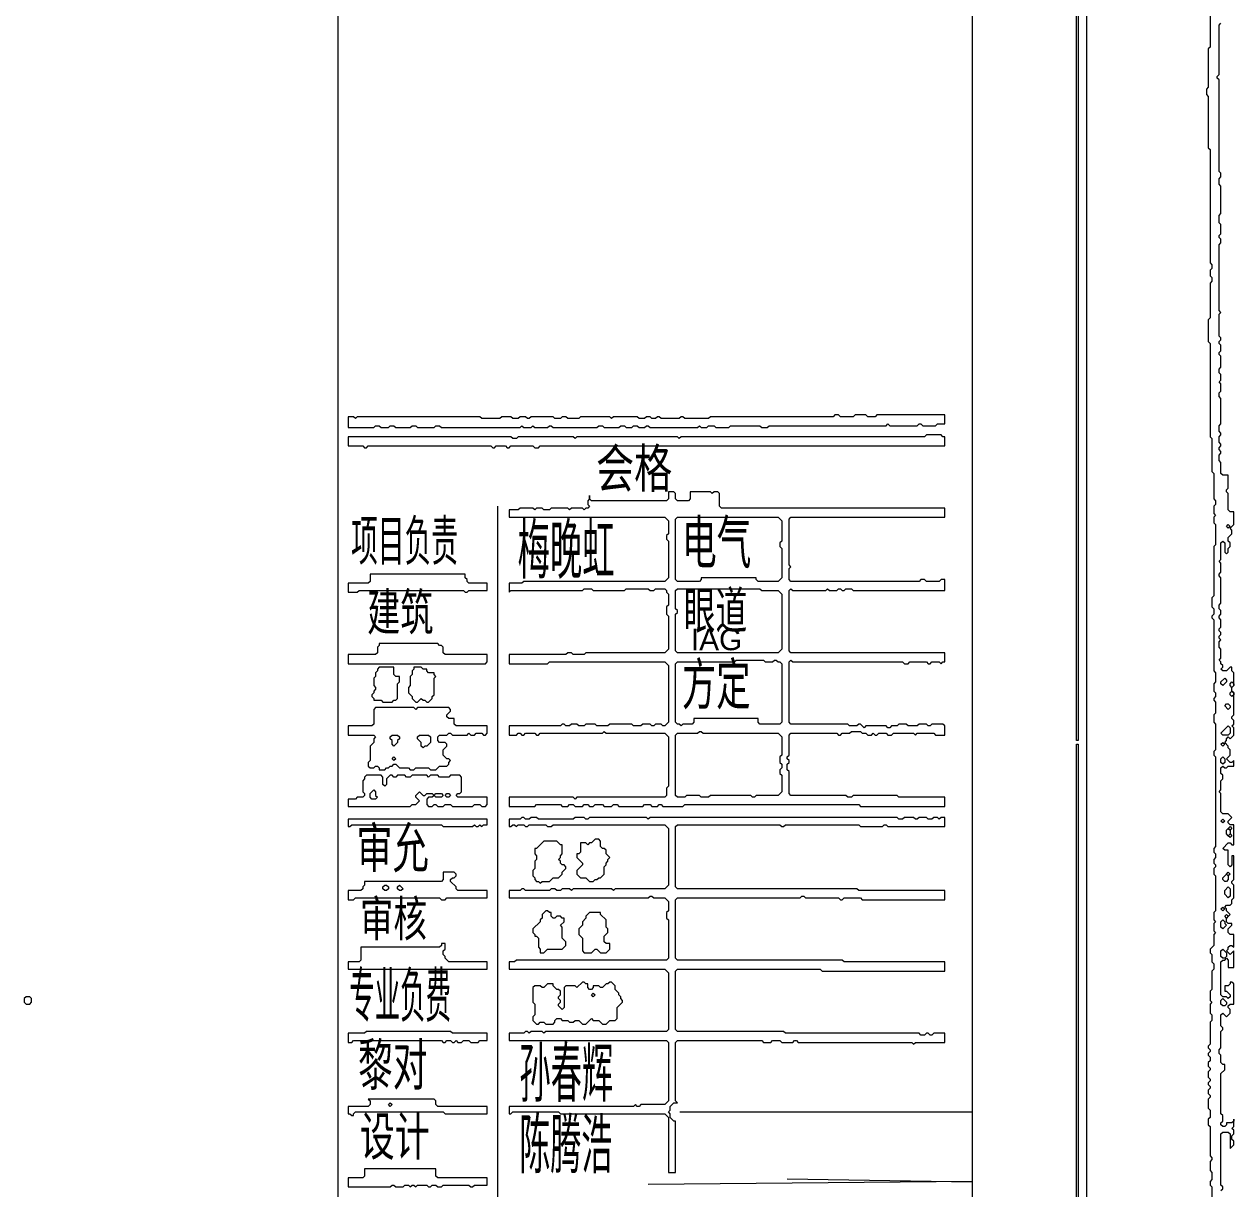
# Model space of a CAD drawing. Header units: millimetres. Extents: x 1 to 419, y 0 to 297.
# Drawn here: x 361.5 to 419.4, y 47.7 to 103.5 of the extents above; entities that cross this region are included whole.
import ezdxf

# ---------------------------------------------------------------- set-up
doc = ezdxf.new("R2010")
doc.units = ezdxf.units.MM
for name, color, linetype, lineweight in [('OCR_TEXT', 6, 'CONTINUOUS', 0), ('TRACE_CURVE', 6, 'CONTINUOUS', 0), ('TRACE_STRAIGHT', 5, 'CONTINUOUS', 0), ('TRACE_TEXT_SYMBOL', 6, 'CONTINUOUS', 0)]:
    doc.layers.add(name, color=color, linetype=linetype, lineweight=lineweight)
doc.styles.add('wqy-unicode', font='wqy-unicode')

msp = doc.modelspace()

# ---------------------------------------------------------------- linework, layer by layer
at = {"layer": 'TRACE_CURVE', "color": 6}
for points in [[(411.862, 142.746), (411.95, 142.746), (411.95, 69.184), (411.862, 69.184)], [(392.683, 79.78), (392.771, 79.868), (397.587, 79.868), (397.763, 79.693), (397.763, 78.729), (397.675, 78.642), (397.675, 78.467), (397.763, 78.379), (397.763, 76.978), (397.587, 76.803), (396.624, 76.803), (396.537, 76.89), (396.537, 76.978), (393.909, 76.978), (393.909, 76.89), (393.822, 76.803), (392.771, 76.803), (392.683, 76.89)], [(419.043, 79.43), (419.131, 79.517), (419.218, 79.43), (419.131, 79.342)], [(392.683, 76.365), (392.771, 76.452), (396.712, 76.452), (396.799, 76.365), (397.587, 76.365), (397.763, 76.19), (397.763, 73.562), (397.587, 73.387), (392.771, 73.387), (392.683, 73.475), (392.683, 75.226), (392.771, 75.314), (392.771, 75.401), (392.683, 75.489)], [(395.486, 72.949), (395.573, 73.037), (396.887, 73.037), (396.974, 72.949), (397.325, 72.949), (397.412, 73.037), (397.5, 73.037), (397.587, 72.949), (397.675, 72.949), (397.763, 72.862), (397.763, 70.059), (397.675, 69.972), (396.712, 69.972), (396.624, 70.059), (396.624, 70.235), (393.559, 70.235), (393.559, 70.059), (393.471, 69.972), (393.034, 69.972), (392.946, 69.884), (392.858, 69.972), (392.771, 69.972), (392.683, 70.059), (392.683, 72.862), (392.771, 72.949)], [(418.956, 72.161), (419.043, 72.074), (419.043, 71.986), (418.868, 71.811), (418.78, 71.899), (418.78, 71.986)], [(419.218, 71.899), (419.306, 71.986), (419.393, 71.899), (419.393, 71.811), (419.306, 71.723), (419.218, 71.811)], [(419.218, 71.461), (419.306, 71.548), (419.393, 71.461), (419.393, 71.373), (419.306, 71.285), (419.218, 71.373)], [(418.956, 70.848), (419.043, 70.935), (419.131, 70.935), (419.218, 70.848), (419.218, 70.76), (419.131, 70.672)], [(393.734, 69.534), (393.822, 69.622), (393.909, 69.622), (393.997, 69.534), (397.587, 69.534), (397.763, 69.359), (397.763, 68.483), (397.675, 68.396), (397.675, 68.133), (397.763, 68.045), (397.763, 67.87), (397.675, 67.783), (397.675, 67.607), (397.763, 67.52), (397.763, 66.732), (397.587, 66.556), (396.537, 66.556), (396.449, 66.469), (396.361, 66.469), (396.274, 66.556), (394.347, 66.556), (394.26, 66.469), (393.909, 66.469), (393.822, 66.556), (393.209, 66.556), (393.121, 66.469), (392.771, 66.469), (392.683, 66.556), (392.683, 69.446), (392.771, 69.534)], [(419.131, 69.884), (419.218, 69.797), (419.218, 69.534), (419.131, 69.446), (418.868, 69.446), (418.78, 69.534)], [(411.862, 69.009), (411.95, 69.009), (411.95, 28.024), (411.862, 28.024)], [(418.78, 69.009), (418.868, 69.096), (418.956, 69.009), (418.868, 68.921)], [(418.78, 68.308), (418.868, 68.396), (418.956, 68.308), (418.956, 68.133), (418.868, 68.045), (418.78, 68.133)], [(418.78, 65.33), (418.868, 65.418), (418.956, 65.33), (418.868, 65.243)], [(419.043, 64.893), (419.131, 64.98), (419.218, 64.893), (419.218, 64.717), (419.131, 64.63), (419.043, 64.717)], [(419.131, 64.98), (419.218, 65.068), (419.306, 64.98), (419.218, 64.893)], [(419.131, 64.63), (419.218, 64.717), (419.306, 64.63), (419.218, 64.542)], [(419.043, 62.791), (419.131, 62.703), (419.131, 62.528), (419.043, 62.44), (418.956, 62.44), (418.868, 62.528), (418.868, 62.616)], [(419.043, 62.791), (419.131, 62.878), (419.218, 62.791), (419.131, 62.703)], [(419.131, 62.178), (419.218, 62.09), (419.218, 61.74), (419.131, 61.652), (418.956, 61.827), (418.956, 62.003)], [(418.78, 61.127), (418.868, 61.214), (418.956, 61.127), (418.868, 61.039)], [(418.956, 60.777), (419.043, 60.864), (419.131, 60.777), (419.043, 60.689)], [(418.78, 60.514), (418.868, 60.601), (418.956, 60.514), (418.956, 60.426), (419.043, 60.339), (418.868, 60.164), (418.78, 60.251)], [(418.78, 59.113), (418.868, 59.2), (419.043, 59.025), (419.043, 58.85), (418.956, 58.762), (418.868, 58.762), (418.78, 58.85)], [(418.78, 56.748), (418.868, 56.836), (419.043, 56.661), (419.043, 56.573), (418.956, 56.485), (418.868, 56.485), (418.78, 56.573)]]:
    msp.add_lwpolyline(points, close=True, dxfattribs=at)
for points in [[(418.255, 104.476), (418.255, 102.374)], [(418.693, 88.538), (418.693, 89.589), (418.78, 89.676), (418.693, 89.764), (418.693, 92.916), (418.78, 93.004), (418.78, 93.179), (418.693, 93.267), (418.693, 93.354), (418.78, 93.442), (418.78, 93.88), (418.693, 93.967), (418.693, 94.318), (418.78, 94.405), (418.78, 95.719), (418.693, 95.806), (418.693, 96.069), (418.78, 96.157), (418.78, 96.332), (418.693, 96.419), (418.693, 100.798), (418.605, 100.886), (418.605, 100.973), (418.693, 101.061), (418.693, 103.425), (418.78, 103.513)], [(418.255, 102.374), (418.167, 102.287), (418.167, 100.448), (418.08, 100.36), (418.08, 100.097), (418.167, 100.01), (418.167, 97.558), (418.255, 97.47), (418.255, 92.041), (418.343, 91.953), (418.343, 91.778), (418.255, 91.69), (418.255, 91.428), (418.343, 91.34), (418.343, 91.165), (418.255, 91.077), (418.255, 89.413), (418.167, 89.326), (418.167, 88.275), (418.255, 88.187), (418.255, 83.721), (418.343, 83.633), (418.343, 82.057), (418.43, 81.97), (418.43, 80.744), (418.518, 80.656), (418.518, 80.481), (418.43, 80.393), (418.43, 80.043), (418.518, 79.955), (418.43, 79.868), (418.43, 79.605), (418.518, 79.517), (418.518, 78.554), (418.43, 78.467), (418.43, 76.102), (418.343, 76.015), (418.343, 75.577), (418.43, 75.489), (418.43, 75.226), (418.343, 75.139), (418.343, 75.051), (418.43, 74.964), (418.43, 72.512), (418.518, 72.424), (418.518, 71.986), (418.43, 71.899), (418.43, 71.548), (418.518, 71.461), (418.518, 71.285), (418.43, 71.198), (418.43, 71.11), (418.518, 71.023), (418.518, 70.497), (418.43, 70.41), (418.43, 70.059), (418.518, 69.972), (418.518, 68.746), (418.43, 68.658), (418.43, 68.483), (418.518, 68.396), (418.518, 64.104), (418.43, 64.017), (418.43, 63.842)], [(418.693, 77.766), (418.78, 77.854), (418.78, 78.642), (418.868, 78.729), (418.956, 78.642), (418.956, 78.204), (419.043, 78.116), (419.131, 78.204), (419.131, 78.379), (419.218, 78.467), (419.218, 78.642), (419.131, 78.729), (419.131, 78.904), (419.306, 79.08), (419.306, 79.255), (419.218, 79.342), (419.393, 79.517), (419.393, 80.131), (419.218, 80.131), (419.131, 80.218), (419.131, 81.006), (419.043, 81.094), (419.043, 81.181), (419.131, 81.269), (419.131, 81.882), (418.868, 81.882), (418.78, 81.97), (418.78, 82.495), (418.693, 82.583), (418.693, 82.845), (418.78, 82.933), (418.78, 83.02), (418.693, 83.108), (418.693, 83.196), (418.78, 83.283), (418.78, 83.371), (418.693, 83.458), (418.693, 83.721), (418.78, 83.809), (418.78, 83.896), (418.693, 83.984), (418.693, 84.246), (418.78, 84.334), (418.78, 85.56), (418.693, 85.648), (418.693, 85.823), (418.78, 85.91), (418.78, 86.261), (418.693, 86.348), (418.78, 86.436), (418.78, 86.699), (418.693, 86.786), (418.693, 86.961), (418.78, 87.049), (418.78, 87.574), (418.693, 87.662), (418.693, 87.749), (418.78, 87.837), (418.78, 88.1), (418.693, 88.187), (418.693, 88.275), (418.78, 88.362), (418.78, 88.45), (418.693, 88.538)], [(392.333, 81.094), (392.333, 80.744), (392.245, 80.656), (388.655, 80.656), (388.567, 80.744), (388.567, 80.919), (388.567, 80.744), (388.48, 80.656), (388.48, 80.481), (388.567, 80.393), (388.48, 80.306), (388.392, 80.306), (388.305, 80.218), (388.217, 80.306), (387.692, 80.306), (387.604, 80.218), (387.516, 80.306), (386.728, 80.306), (386.641, 80.218), (386.378, 80.218), (386.29, 80.306), (386.028, 80.306), (385.94, 80.218), (385.852, 80.306), (385.239, 80.306), (385.152, 80.218), (384.714, 80.218), (384.714, 79.868), (392.158, 79.868), (392.333, 79.693), (392.333, 79.08), (392.245, 78.992), (392.245, 78.817), (392.333, 78.729), (392.333, 76.978), (392.158, 76.803), (385.415, 76.803), (385.327, 76.715), (384.714, 76.715), (384.714, 76.277), (384.802, 76.365), (388.217, 76.365), (388.305, 76.452), (388.655, 76.452), (388.742, 76.365), (390.231, 76.365), (390.319, 76.452), (391.37, 76.452), (391.457, 76.365), (391.632, 76.365), (391.72, 76.452), (392.158, 76.452), (392.245, 76.365), (392.245, 76.277), (392.333, 76.19), (392.333, 75.664), (392.245, 75.577), (392.245, 75.226), (392.333, 75.139), (392.333, 73.562), (392.158, 73.387), (388.392, 73.387), (388.305, 73.3), (387.779, 73.3)], [(400.477, 76.452), (400.565, 76.452), (400.653, 76.365), (400.74, 76.365), (400.828, 76.452), (401.09, 76.452), (401.178, 76.365), (405.557, 76.365), (405.557, 76.89), (405.382, 76.89), (405.294, 76.803), (404.681, 76.803), (404.593, 76.89), (404.418, 76.89), (404.331, 76.803), (398.2, 76.803), (398.113, 76.89), (398.113, 77.416), (398.2, 77.503), (398.113, 77.591), (398.113, 79.78), (398.2, 79.868), (405.557, 79.868), (405.557, 80.306), (394.873, 80.306), (394.785, 80.393), (394.785, 81.006), (394.697, 81.094), (394.522, 81.094), (394.435, 81.006), (394.347, 81.094), (393.384, 81.094), (393.384, 80.744), (393.296, 80.656), (392.771, 80.656), (392.683, 80.744), (392.683, 81.006), (392.596, 81.094), (392.333, 81.094)], [(419.393, 67.958), (419.393, 68.22), (419.306, 68.133), (419.218, 68.133), (419.043, 68.308), (419.218, 68.483), (419.218, 68.746), (419.131, 68.833), (419.131, 68.921), (418.956, 69.096), (419.043, 69.184), (419.043, 69.271), (419.131, 69.359), (419.218, 69.271), (419.393, 69.446), (419.393, 69.797), (419.306, 69.884), (419.393, 69.972), (419.393, 70.147), (419.306, 70.235), (419.306, 70.322), (419.393, 70.41), (419.393, 71.461), (419.306, 71.548), (419.306, 71.723), (419.393, 71.811), (419.393, 72.424), (419.306, 72.512), (419.306, 72.687), (419.218, 72.687), (419.043, 72.512), (418.868, 72.512), (418.78, 72.599), (418.868, 72.687), (418.868, 72.774), (418.78, 72.862), (418.78, 72.949), (418.693, 73.037), (418.78, 73.125), (418.78, 73.562), (418.693, 73.65), (418.693, 73.913), (418.78, 74), (418.693, 74.088), (418.693, 74.175), (418.78, 74.263), (418.78, 74.351), (418.693, 74.438), (418.693, 74.526), (418.78, 74.613), (418.78, 74.964), (418.693, 75.051), (418.693, 75.139), (418.78, 75.226), (418.78, 75.401), (418.693, 75.489), (418.693, 75.664), (418.78, 75.752), (418.78, 76.978), (418.693, 77.065), (418.693, 77.153), (418.78, 77.241), (418.78, 77.678), (418.693, 77.766)], [(402.229, 69.446), (402.316, 69.446), (402.404, 69.534), (402.754, 69.534), (402.842, 69.446), (403.017, 69.446), (403.105, 69.534), (404.068, 69.534), (404.155, 69.446), (404.243, 69.534), (405.031, 69.534), (405.119, 69.446), (405.557, 69.446), (405.557, 69.884), (405.469, 69.972), (404.944, 69.972), (404.856, 69.884), (404.768, 69.884), (404.681, 69.972), (404.331, 69.972), (404.243, 69.884), (403.805, 69.884), (403.718, 69.972), (403.367, 69.972), (403.28, 69.884), (403.017, 69.884), (402.929, 69.797), (402.842, 69.797), (402.754, 69.884), (401.791, 69.884), (401.703, 69.797), (401.528, 69.972), (401.441, 69.972), (401.353, 69.884), (401.003, 69.884), (400.915, 69.972), (398.2, 69.972), (398.113, 70.059), (398.113, 72.949), (398.2, 73.037), (398.288, 72.949), (403.542, 72.949), (403.63, 72.862), (403.805, 72.862), (403.893, 72.949), (404.681, 72.949), (404.768, 72.862), (404.856, 72.862), (404.944, 72.949), (405.294, 72.949), (405.382, 72.862), (405.469, 72.949), (405.557, 72.949), (405.557, 73.387), (398.2, 73.387), (398.113, 73.475), (398.113, 76.365), (398.2, 76.452), (398.288, 76.365), (399.864, 76.365), (399.952, 76.452), (400.039, 76.365), (400.39, 76.365), (400.477, 76.452)], [(387.779, 73.3), (387.692, 73.387), (387.516, 73.387), (387.429, 73.3), (384.714, 73.3), (384.714, 72.862), (386.553, 72.862), (386.641, 72.949), (392.158, 72.949), (392.333, 72.774), (392.333, 70.059), (392.158, 69.884), (392.07, 69.884), (391.983, 69.972), (391.72, 69.972), (391.632, 69.884), (391.545, 69.884), (391.457, 69.972), (391.107, 69.972), (391.019, 69.884), (390.669, 69.884), (390.581, 69.972), (389.531, 69.972), (389.443, 69.884), (388.918, 69.884), (388.83, 69.972), (388.392, 69.972), (388.305, 69.884), (388.042, 69.884), (387.954, 69.972), (387.692, 69.972), (387.604, 69.884), (387.429, 69.884), (387.341, 69.972), (387.254, 69.972), (387.166, 69.884), (384.714, 69.884), (384.714, 69.446), (385.064, 69.446), (385.152, 69.534), (385.239, 69.534), (385.327, 69.446), (385.415, 69.446), (385.502, 69.534), (385.94, 69.534), (386.028, 69.446), (386.115, 69.446), (386.203, 69.534), (389.18, 69.534), (389.268, 69.622), (389.355, 69.534), (392.158, 69.534), (392.333, 69.359), (392.333, 66.994), (392.245, 66.907), (392.245, 66.556), (392.158, 66.469), (387.954, 66.469), (387.867, 66.381), (387.779, 66.469), (384.714, 66.469), (384.714, 66.031), (385.94, 66.031), (386.028, 66.119)], [(386.028, 66.119), (387.166, 66.119), (387.254, 66.031), (387.516, 66.031), (387.604, 66.119), (387.779, 66.119), (387.867, 66.031), (388.217, 66.031), (388.305, 66.119), (388.48, 66.119), (388.567, 66.031), (388.742, 66.031), (388.83, 66.119), (389.18, 66.119), (389.268, 66.031), (389.618, 66.031), (389.706, 66.119), (389.881, 66.119), (389.968, 66.031), (391.107, 66.031), (391.194, 66.119), (391.457, 66.119), (391.545, 66.031), (391.807, 66.031), (391.895, 66.119), (391.983, 66.119), (392.07, 66.031), (393.034, 66.031), (393.121, 66.119), (401.441, 66.119), (401.528, 66.031), (405.557, 66.031), (405.557, 66.469), (403.367, 66.469), (403.28, 66.556), (401.178, 66.556), (401.09, 66.469), (400.915, 66.469), (400.828, 66.556), (398.2, 66.556), (398.113, 66.644), (398.113, 67.695), (398.025, 67.783), (398.025, 68.045), (398.113, 68.133), (398.113, 68.22), (398.025, 68.308), (398.025, 68.396), (398.113, 68.483), (398.113, 69.446), (398.2, 69.534), (400.39, 69.534), (400.477, 69.446), (400.565, 69.446), (400.653, 69.534), (401.003, 69.534), (401.09, 69.622), (401.528, 69.622), (401.616, 69.534), (401.791, 69.534), (401.879, 69.446), (402.054, 69.446), (402.141, 69.534), (402.229, 69.446)], [(419.393, 58.324), (419.393, 59.113), (419.218, 58.938), (419.043, 59.113), (419.131, 59.2), (419.131, 59.288), (419.218, 59.375), (419.306, 59.375), (419.393, 59.288), (419.393, 59.901), (419.218, 59.901), (419.131, 59.988), (419.131, 60.164), (419.306, 60.339), (419.306, 60.426), (419.131, 60.426), (419.043, 60.514), (419.043, 60.689), (419.218, 60.864), (419.043, 61.039), (419.043, 61.127), (418.956, 61.214), (419.043, 61.302), (419.218, 61.302), (419.306, 61.39), (419.306, 61.565), (419.393, 61.652), (419.393, 62.265), (419.306, 62.353), (419.306, 62.44), (419.393, 62.528), (419.393, 63.667), (419.306, 63.667), (419.306, 63.229), (419.218, 63.141), (419.131, 63.229), (419.131, 63.929), (418.956, 63.929), (418.868, 64.017), (419.131, 64.28), (419.218, 64.28), (419.306, 64.192), (419.393, 64.192), (419.393, 65.155), (419.218, 65.155), (419.131, 65.243), (419.131, 65.33), (419.306, 65.506), (419.131, 65.681), (418.868, 65.681), (418.78, 65.768), (418.78, 66.644), (418.693, 66.732), (418.78, 66.819), (418.78, 67.257), (418.868, 67.345), (418.868, 67.52), (418.78, 67.607), (418.78, 67.87), (418.868, 67.958), (418.956, 67.87), (419.043, 67.87), (419.131, 67.958), (419.393, 67.958)], [(385.327, 65.506), (385.239, 65.418), (384.714, 65.418), (384.714, 65.068), (384.802, 65.068), (384.889, 65.155), (384.977, 65.155), (385.064, 65.068), (385.152, 65.155), (385.415, 65.155), (385.502, 65.068), (385.59, 65.068), (385.677, 65.155), (386.465, 65.155), (386.553, 65.068), (386.728, 65.068), (386.816, 65.155), (392.158, 65.155), (392.333, 64.98), (392.333, 62.265), (392.158, 62.09), (389.793, 62.09), (389.706, 62.003), (389.618, 62.09), (387.779, 62.09), (387.692, 62.003), (387.604, 62.09), (387.254, 62.09), (387.166, 62.003), (386.991, 62.003), (386.903, 62.09), (386.728, 62.09), (386.641, 62.003), (385.502, 62.003), (385.415, 62.09), (385.327, 62.09), (385.239, 62.003), (384.714, 62.003), (384.714, 61.652), (391.37, 61.652), (391.457, 61.74), (391.545, 61.74), (391.632, 61.652), (392.158, 61.652), (392.333, 61.477), (392.333, 61.039), (392.245, 60.952), (392.245, 60.689), (392.333, 60.601), (392.333, 58.762), (392.245, 58.675), (385.064, 58.675), (384.977, 58.587), (384.714, 58.587), (384.714, 58.237), (392.158, 58.237), (392.333, 58.062), (392.333, 55.347), (392.245, 55.259), (386.465, 55.259), (386.378, 55.172), (386.29, 55.259), (385.765, 55.259), (385.677, 55.172)], [(388.392, 65.418), (388.305, 65.506), (387.867, 65.506), (387.779, 65.418), (386.115, 65.418), (386.028, 65.506), (385.765, 65.506), (385.677, 65.418), (385.502, 65.418), (385.415, 65.506), (385.327, 65.506)], [(392.683, 55.347), (392.683, 58.149), (392.771, 58.237), (399.602, 58.237), (399.689, 58.149), (405.557, 58.149), (405.557, 58.587), (400.74, 58.587), (400.653, 58.675), (392.771, 58.675), (392.683, 58.762), (392.683, 61.565), (392.771, 61.652), (398.638, 61.652), (398.726, 61.74), (398.813, 61.74), (398.901, 61.652), (400.477, 61.652), (400.565, 61.565), (400.653, 61.565), (400.74, 61.652), (401.528, 61.652), (401.616, 61.565), (405.557, 61.565), (405.557, 62.003), (401.441, 62.003), (401.353, 62.09), (392.771, 62.09), (392.683, 62.178), (392.683, 65.068), (392.771, 65.155), (397.675, 65.155), (397.763, 65.068), (397.85, 65.068), (397.938, 65.155), (401.441, 65.155), (401.528, 65.068), (402.579, 65.068), (402.667, 65.155), (402.754, 65.155), (402.842, 65.068), (405.557, 65.068), (405.557, 65.506), (405.382, 65.506), (405.294, 65.418), (405.206, 65.506), (405.031, 65.506), (404.944, 65.418), (404.768, 65.418), (404.681, 65.506), (404.331, 65.506), (404.243, 65.418), (404.155, 65.418), (404.068, 65.506), (403.63, 65.506), (403.542, 65.418), (403.367, 65.418), (403.28, 65.506), (391.457, 65.506), (391.37, 65.418), (391.282, 65.506), (388.567, 65.506), (388.48, 65.418), (388.392, 65.418)], [(418.43, 63.842), (418.518, 63.754), (418.518, 63.579), (418.43, 63.491), (418.43, 63.316), (418.518, 63.229), (418.518, 63.141), (418.43, 63.054), (418.43, 62.791), (418.518, 62.703), (418.518, 61.039), (418.43, 60.952), (418.43, 60.601), (418.518, 60.514), (418.43, 60.426), (418.43, 60.076), (418.518, 59.988), (418.43, 59.901), (418.43, 59.375), (418.255, 59.2), (418.255, 59.025), (418.343, 58.938), (418.343, 58.587), (418.43, 58.5), (418.43, 58.237), (418.343, 58.149), (418.343, 57.274), (418.255, 57.186), (418.255, 56.748), (418.343, 56.661), (418.255, 56.573), (418.255, 56.135), (418.343, 56.048), (418.343, 55.785), (418.255, 55.697), (418.255, 54.646), (418.167, 54.559), (418.167, 54.471), (418.255, 54.384), (418.255, 54.296), (418.167, 54.209), (418.167, 54.121), (418.255, 54.033), (418.255, 53.858), (418.167, 53.771), (418.167, 53.595), (418.255, 53.508), (418.255, 53.42), (418.167, 53.333), (418.167, 53.07), (418.255, 52.982), (418.255, 52.895), (418.167, 52.807), (418.167, 52.72), (418.255, 52.632), (418.255, 52.545), (418.167, 52.457), (418.167, 52.282), (418.255, 52.194), (418.255, 52.107), (418.167, 52.019), (418.167, 51.581), (418.255, 51.494), (418.255, 51.143)], [(419.218, 49.655), (419.393, 49.83), (419.393, 50.005), (419.306, 50.093), (419.306, 50.268), (419.393, 50.355), (419.393, 50.53), (419.306, 50.618), (419.393, 50.706), (419.393, 51.056), (419.393, 50.968), (419.306, 50.881), (419.043, 50.881), (419.043, 50.793), (418.956, 50.706), (418.868, 50.706), (418.78, 50.793), (418.78, 50.881), (418.868, 50.968), (418.868, 51.231), (418.78, 51.319), (418.78, 53.245), (418.956, 53.42), (418.956, 53.683), (418.868, 53.683), (418.78, 53.771), (418.78, 54.121), (418.693, 54.209), (418.693, 54.384), (418.78, 54.471), (418.78, 55.259), (418.868, 55.347), (418.868, 55.435), (418.78, 55.522), (418.78, 56.048), (418.868, 56.135), (419.043, 55.96), (419.218, 56.135), (419.218, 56.31), (419.131, 56.398), (419.131, 56.485), (419.218, 56.573), (419.393, 56.573), (419.393, 57.536), (419.306, 57.624), (419.218, 57.624), (419.218, 57.536), (419.131, 57.449), (418.956, 57.449), (418.956, 57.186), (419.043, 57.186), (419.218, 57.011), (419.218, 56.923), (419.131, 56.836), (419.043, 56.923), (418.868, 56.923), (418.78, 57.011), (418.78, 58.587), (418.868, 58.675), (418.956, 58.675), (419.043, 58.762), (419.131, 58.675), (419.131, 58.324), (419.393, 58.324)], [(385.677, 55.172), (385.59, 55.259), (385.502, 55.259), (385.415, 55.172), (384.714, 55.172), (384.714, 54.822), (392.245, 54.822), (392.333, 54.734), (392.333, 51.932), (392.158, 51.756), (391.019, 51.756), (390.932, 51.669), (390.844, 51.669), (390.757, 51.756), (390.669, 51.669), (384.714, 51.669), (384.714, 51.319), (384.802, 51.319), (384.889, 51.406), (387.078, 51.406), (387.166, 51.319), (392.158, 51.319), (392.333, 51.143), (392.333, 48.516), (392.683, 48.516), (392.683, 50.968), (392.596, 50.968), (392.421, 51.143), (392.421, 51.319), (392.333, 51.406), (392.421, 51.494), (392.421, 51.669), (392.596, 51.844), (392.771, 51.844), (392.683, 51.932), (392.683, 54.734), (392.771, 54.822), (396.799, 54.822), (396.887, 54.734), (397.237, 54.734), (397.325, 54.822), (397.675, 54.822), (397.763, 54.734), (398.288, 54.734), (398.376, 54.822), (398.463, 54.822), (398.551, 54.734), (403.98, 54.734), (404.068, 54.646), (404.155, 54.734), (405.557, 54.734), (405.557, 55.172), (405.031, 55.172), (404.944, 55.084), (404.856, 55.084), (404.768, 55.172), (404.681, 55.172), (404.593, 55.084), (404.418, 55.084), (404.331, 55.172), (397.938, 55.172), (397.85, 55.259), (392.771, 55.259), (392.683, 55.347)], [(418.255, 51.143), (418.167, 51.056), (418.167, 50.793), (418.255, 50.706), (418.255, 49.304), (418.343, 49.217), (418.343, 49.129), (418.255, 49.042), (418.255, 48.604), (418.343, 48.516), (418.343, 48.166), (418.255, 48.078), (418.255, 47.903), (418.343, 47.816), (418.343, 47.29)], [(418.78, 47.64), (418.868, 47.728), (418.868, 47.816), (418.78, 47.903), (418.78, 50.355), (418.868, 50.443), (419.131, 50.443), (419.218, 50.355), (419.218, 49.655)]]:
    msp.add_lwpolyline(points, dxfattribs=at)
at = {"layer": 'TRACE_STRAIGHT', "color": 5}
for p, q in [((412.348, 290.312), (412.348, 3.7)), ((406.87, 289.913), (406.87, 8.67)), ((376.52, 289.4), (376.52, 8.598)), ((384.159, 80.393), (384.159, 8.582)), ((392.879, 51.407), (406.87, 51.407)), ((391.369, 47.958), (406.87, 48.087)), ((398.025, 48.201), (406.87, 48.065))]:
    msp.add_line(p, q, dxfattribs=at)
at = {"layer": 'TRACE_TEXT_SYMBOL', "color": 6}
for points in [[(400.302, 84.772), (400.215, 84.684), (394.347, 84.684), (394.26, 84.597), (393.121, 84.597), (393.034, 84.684), (392.946, 84.684), (392.858, 84.597), (391.983, 84.597), (391.895, 84.684), (391.807, 84.684), (391.72, 84.597), (391.545, 84.597), (391.457, 84.684), (391.282, 84.684), (391.194, 84.597), (390.932, 84.597), (390.844, 84.684), (389.706, 84.684), (389.618, 84.597), (389.531, 84.684), (388.129, 84.684), (388.042, 84.597), (387.516, 84.597), (387.429, 84.684), (387.254, 84.684), (387.166, 84.597), (386.903, 84.597), (386.816, 84.684), (385.765, 84.684), (385.677, 84.597), (385.59, 84.597), (385.502, 84.684), (385.239, 84.684), (385.152, 84.597), (384.889, 84.597), (384.802, 84.684), (384.364, 84.684), (384.276, 84.597), (383.4, 84.597), (383.313, 84.684), (377.445, 84.684), (377.358, 84.597), (377.27, 84.684), (377.007, 84.684), (377.007, 84.159), (378.233, 84.159), (378.321, 84.246), (378.496, 84.246), (378.584, 84.159), (378.934, 84.159), (379.022, 84.246), (379.197, 84.246), (379.284, 84.159), (379.985, 84.159), (380.073, 84.246), (380.248, 84.246), (380.335, 84.159), (381.123, 84.159), (381.211, 84.246), (381.386, 84.246), (381.474, 84.159), (385.239, 84.159), (385.327, 84.246)], [(385.327, 84.246), (385.415, 84.159), (385.765, 84.159), (385.852, 84.246), (385.94, 84.159), (386.553, 84.159), (386.641, 84.246), (386.728, 84.246), (386.816, 84.159), (388.918, 84.159), (389.005, 84.246), (389.18, 84.246), (389.268, 84.159), (389.968, 84.159), (390.056, 84.246), (390.231, 84.246), (390.319, 84.159), (390.581, 84.159), (390.669, 84.246), (390.844, 84.246), (390.932, 84.159), (391.194, 84.159), (391.282, 84.246), (391.37, 84.246), (391.457, 84.159), (393.734, 84.159), (393.822, 84.246), (393.909, 84.159), (394.172, 84.159), (394.26, 84.246), (394.522, 84.246), (394.61, 84.159), (395.223, 84.159), (395.31, 84.246), (396.712, 84.246), (396.799, 84.159), (397.062, 84.159), (397.15, 84.246), (402.754, 84.246), (402.842, 84.334), (402.929, 84.246), (404.243, 84.246), (404.331, 84.334), (404.418, 84.334), (404.506, 84.246), (405.119, 84.246), (405.206, 84.334), (405.557, 84.334), (405.557, 84.772), (402.316, 84.772), (402.229, 84.684), (401.879, 84.684), (401.791, 84.772), (401.266, 84.772), (401.178, 84.684), (400.565, 84.684), (400.477, 84.772), (400.302, 84.772)], [(378.321, 70.76), (378.233, 70.672), (378.233, 69.972), (378.146, 69.884), (377.007, 69.884), (377.007, 69.446), (378.233, 69.446), (378.321, 69.359), (378.233, 69.271), (378.233, 69.096), (378.058, 68.921), (378.058, 68.22), (377.971, 68.133), (377.971, 67.958), (378.058, 67.87), (378.233, 67.87), (378.321, 67.958), (378.409, 67.958), (378.496, 67.87), (378.496, 67.783), (378.759, 67.783), (378.847, 67.87), (378.934, 67.87), (379.022, 67.958), (379.109, 67.958), (379.197, 68.045), (379.284, 68.045), (379.46, 67.87), (379.897, 67.87), (379.985, 67.783), (380.16, 67.783), (380.248, 67.87), (380.861, 67.87), (380.948, 67.783), (381.211, 67.783), (381.386, 67.958), (381.736, 67.958), (381.824, 68.045), (381.824, 68.133), (381.912, 68.22), (381.824, 68.308), (381.736, 68.308), (381.561, 68.483), (381.561, 68.746), (381.736, 68.921), (381.736, 69.009), (381.649, 69.096), (381.386, 69.096), (381.299, 69.184), (381.299, 69.359), (381.386, 69.446), (381.736, 69.446), (381.824, 69.534), (381.912, 69.534), (381.999, 69.446), (382.7, 69.446), (382.787, 69.534), (382.875, 69.446), (383.05, 69.446), (383.138, 69.534), (383.4, 69.534), (383.488, 69.446), (383.576, 69.446), (383.663, 69.534)], [(383.663, 69.534), (383.663, 69.884), (382.174, 69.884), (382.087, 69.972), (382.087, 70.235), (381.824, 70.235), (381.736, 70.322), (381.736, 70.41), (381.912, 70.585), (381.912, 70.672), (381.824, 70.76), (380.335, 70.76), (380.248, 70.672), (380.16, 70.76), (378.321, 70.76)], [(377.883, 67.52), (377.796, 67.432), (377.796, 67.345), (377.708, 67.257), (377.708, 66.732), (377.796, 66.644), (377.796, 66.556), (377.708, 66.469), (377.445, 66.469), (377.358, 66.381), (377.007, 66.381), (377.007, 66.031), (379.985, 66.031), (380.073, 66.119), (380.248, 66.119), (380.423, 66.294), (380.248, 66.469), (380.248, 66.556), (380.423, 66.732), (380.598, 66.556), (380.686, 66.556), (380.773, 66.644), (381.036, 66.644), (381.123, 66.556), (381.036, 66.469), (380.861, 66.469), (380.773, 66.381), (380.773, 66.119), (380.861, 66.031), (381.036, 66.031), (381.123, 66.119), (381.211, 66.119), (381.299, 66.031), (381.561, 66.031), (381.649, 66.119), (381.912, 66.119), (381.999, 66.031), (382.962, 66.031), (383.05, 66.119), (383.313, 66.119), (383.4, 66.031), (383.576, 66.031), (383.663, 66.119), (383.663, 66.469), (382.262, 66.469), (382.174, 66.556), (382.262, 66.644), (382.349, 66.644), (382.437, 66.732), (382.437, 67.432), (382.349, 67.52), (381.912, 67.52), (381.824, 67.432), (381.386, 67.432), (381.299, 67.52), (380.948, 67.52), (380.861, 67.432), (380.773, 67.52), (380.073, 67.52), (379.985, 67.432), (379.81, 67.432), (379.722, 67.52), (379.372, 67.52), (379.284, 67.432)], [(379.284, 67.432), (379.197, 67.432), (379.109, 67.52), (379.022, 67.52), (378.847, 67.345), (378.847, 67.082), (378.759, 66.994), (378.671, 67.082), (378.671, 67.432), (378.584, 67.52), (377.883, 67.52)], [(388.217, 57.624), (387.954, 57.361), (387.867, 57.449), (387.429, 57.449), (387.341, 57.361), (387.341, 56.398), (387.254, 56.31), (387.078, 56.485), (387.078, 56.573), (387.166, 56.661), (387.166, 56.748), (387.078, 56.836), (387.078, 56.923), (387.166, 57.011), (387.166, 57.186), (387.078, 57.274), (386.991, 57.274), (386.816, 57.449), (386.816, 57.536), (386.553, 57.536), (386.378, 57.361), (386.29, 57.361), (386.203, 57.449), (385.94, 57.449), (385.852, 57.361), (385.852, 56.661), (385.94, 56.573), (385.94, 56.048), (385.852, 55.96), (385.852, 55.785), (386.028, 55.61), (386.115, 55.61), (386.203, 55.697), (386.378, 55.697), (386.465, 55.61), (386.816, 55.61), (386.903, 55.697), (386.903, 55.785), (386.991, 55.872), (387.166, 55.872), (387.254, 55.785), (387.516, 55.785), (387.604, 55.697), (387.779, 55.697), (387.867, 55.785), (388.042, 55.785), (388.217, 55.61), (388.392, 55.61), (388.655, 55.872), (388.742, 55.785), (389.005, 55.785), (389.18, 55.61), (389.355, 55.61), (389.531, 55.785), (389.793, 55.785), (389.881, 55.872), (389.881, 56.398), (390.144, 56.661), (390.144, 56.748), (390.056, 56.836), (390.056, 56.923), (389.968, 57.011), (389.968, 57.098), (389.793, 57.274)], [(389.793, 57.274), (389.793, 57.449), (389.618, 57.624), (389.531, 57.624), (389.443, 57.536), (389.355, 57.536), (389.18, 57.361), (389.093, 57.361), (389.005, 57.449), (388.742, 57.449), (388.742, 57.361), (388.655, 57.274), (388.567, 57.274), (388.48, 57.361), (388.48, 57.536), (388.392, 57.536), (388.305, 57.624), (388.217, 57.624)]]:
    msp.add_lwpolyline(points, dxfattribs=at)
for points in [[(404.681, 83.809), (404.593, 83.721), (392.946, 83.721), (392.858, 83.633), (392.771, 83.721), (387.954, 83.721), (387.867, 83.633), (387.779, 83.721), (385.152, 83.721), (385.064, 83.633), (384.889, 83.633), (384.802, 83.721), (377.007, 83.721), (377.007, 83.283), (377.708, 83.283), (377.796, 83.196), (377.883, 83.196), (377.971, 83.283), (383.838, 83.283), (383.926, 83.196), (384.013, 83.196), (384.101, 83.283), (384.539, 83.283), (384.626, 83.196), (384.714, 83.196), (384.802, 83.283), (385.852, 83.283), (385.94, 83.196), (386.115, 83.196), (386.203, 83.283), (405.557, 83.283), (405.557, 83.721), (405.469, 83.721), (405.382, 83.809)], [(378.058, 77.153), (378.058, 76.803), (377.971, 76.715), (377.007, 76.715), (377.007, 76.277), (377.445, 76.277), (377.533, 76.365), (382.525, 76.365), (382.612, 76.277), (382.7, 76.277), (382.787, 76.365), (383.663, 76.365), (383.663, 76.715), (382.787, 76.715), (382.7, 76.803), (382.7, 76.89), (382.612, 76.978), (382.612, 77.153)], [(378.496, 73.825), (378.496, 73.738), (378.409, 73.65), (378.409, 73.387), (378.321, 73.3), (377.007, 73.3), (377.007, 72.862), (383.576, 72.862), (383.663, 72.949), (383.663, 73.3), (381.649, 73.3), (381.561, 73.387), (381.561, 73.65), (381.474, 73.738), (381.386, 73.738), (381.299, 73.825)], [(378.496, 72.687), (378.409, 72.599), (378.409, 72.512), (378.321, 72.424), (378.321, 72.249), (378.233, 72.161), (378.233, 71.811), (378.321, 71.723), (378.321, 71.636), (378.233, 71.548), (378.233, 71.461), (378.146, 71.373), (378.146, 71.285), (378.233, 71.198), (378.233, 71.11), (378.584, 71.11), (378.671, 71.023), (379.109, 71.023), (379.197, 71.11), (379.284, 71.11), (379.372, 71.198), (379.372, 71.899), (379.46, 71.986), (379.46, 72.249), (379.284, 72.249), (379.197, 72.336), (379.197, 72.687)], [(380.16, 72.687), (380.16, 72.599), (380.073, 72.512), (380.073, 72.336), (379.985, 72.249), (379.985, 71.811), (379.897, 71.723), (379.897, 71.461), (380.073, 71.285), (380.073, 71.198), (380.248, 71.023), (380.335, 71.023), (380.51, 71.198), (380.598, 71.11), (380.686, 71.11), (380.773, 71.023), (380.861, 71.023), (381.036, 71.198), (381.036, 71.285), (381.123, 71.373), (381.123, 72.161), (381.211, 72.249), (381.123, 72.336), (381.123, 72.424), (380.861, 72.424), (380.773, 72.512), (380.773, 72.599), (380.598, 72.599), (380.51, 72.687)], [(379.022, 69.359), (379.109, 69.446), (379.372, 69.446), (379.46, 69.359), (379.46, 69.271), (379.372, 69.184), (379.372, 69.096), (379.197, 68.921), (379.109, 69.009), (379.109, 69.184), (379.022, 69.271)], [(380.335, 69.359), (380.423, 69.446), (380.861, 69.446), (380.948, 69.359), (380.948, 69.096), (380.773, 68.921), (380.686, 68.921), (380.598, 68.833), (380.51, 68.921), (380.51, 69.096), (380.335, 69.271)], [(379.109, 68.308), (379.197, 68.396), (379.284, 68.308), (379.197, 68.22)], [(378.233, 66.819), (378.321, 66.732), (378.321, 66.556), (378.409, 66.469), (378.321, 66.381), (378.146, 66.381), (378.058, 66.469), (378.058, 66.644)], [(381.123, 66.556), (381.211, 66.644), (381.474, 66.644), (381.561, 66.556), (381.474, 66.469), (381.211, 66.469)], [(381.649, 66.556), (381.736, 66.644), (381.824, 66.644), (381.912, 66.556), (381.824, 66.469), (381.736, 66.469)], [(377.007, 65.418), (377.007, 65.068), (377.095, 65.068), (377.183, 65.155), (381.474, 65.155), (381.561, 65.068), (382.962, 65.068), (383.05, 65.155), (383.138, 65.068), (383.225, 65.068), (383.313, 65.155), (383.4, 65.068), (383.488, 65.155), (383.663, 65.155), (383.663, 65.418)], [(386.378, 64.367), (386.028, 64.017), (385.94, 64.017), (385.94, 63.754), (386.028, 63.667), (386.028, 63.491), (385.94, 63.404), (385.94, 63.054), (385.852, 62.966), (385.852, 62.703), (385.94, 62.616), (385.94, 62.528), (386.028, 62.44), (386.115, 62.44), (386.203, 62.353), (386.29, 62.44), (386.641, 62.44), (386.816, 62.616), (387.078, 62.616), (387.254, 62.791), (387.254, 62.878), (387.429, 63.054), (387.429, 63.141), (387.341, 63.229), (387.254, 63.229), (387.166, 63.316), (387.166, 63.404), (387.078, 63.491), (387.166, 63.579), (387.166, 63.667), (387.254, 63.754), (387.254, 64.192), (387.166, 64.192), (386.991, 64.367)], [(388.83, 64.455), (388.655, 64.28), (388.567, 64.28), (388.48, 64.192), (388.392, 64.28), (388.129, 64.28), (388.129, 63.842), (388.042, 63.754), (387.954, 63.754), (387.954, 63.579), (388.217, 63.316), (388.217, 63.229), (387.954, 62.966), (387.954, 62.791), (388.129, 62.616), (388.392, 62.616), (388.567, 62.44), (388.742, 62.44), (388.83, 62.528), (388.918, 62.528), (389.005, 62.616), (389.093, 62.616), (389.268, 62.791), (389.268, 63.141), (389.355, 63.229), (389.355, 63.316), (389.443, 63.404), (389.443, 63.491), (389.531, 63.579), (389.355, 63.754), (389.355, 63.929), (389.268, 64.017), (389.18, 64.017), (389.093, 64.104), (389.093, 64.367), (389.005, 64.455)], [(381.561, 62.878), (381.561, 62.528), (381.474, 62.44), (377.796, 62.44), (377.796, 62.265), (377.708, 62.178), (377.708, 62.09), (377.62, 62.003), (377.007, 62.003), (377.007, 61.565), (377.27, 61.565), (377.358, 61.652), (381.386, 61.652), (381.474, 61.565), (381.649, 61.565), (381.736, 61.652), (383.663, 61.652), (383.663, 62.003), (382.262, 62.003), (382.174, 62.09), (382.174, 62.178), (381.912, 62.44), (381.912, 62.528), (381.999, 62.616), (382.087, 62.616), (382.174, 62.703), (382.174, 62.791), (382.087, 62.878)], [(378.671, 62.178), (378.759, 62.265), (378.847, 62.265), (378.934, 62.178), (378.934, 62.09), (378.847, 62.003), (378.759, 62.003), (378.671, 62.09)], [(379.372, 62.178), (379.46, 62.265), (379.635, 62.09), (379.547, 62.003), (379.46, 62.003), (379.372, 62.09)], [(386.465, 61.039), (386.29, 60.864), (386.29, 60.689), (386.203, 60.601), (386.203, 60.514), (385.852, 60.164), (385.852, 59.988), (385.94, 59.901), (385.94, 59.813), (386.028, 59.813), (386.115, 59.726), (386.115, 59.288), (386.203, 59.2), (386.203, 59.025), (386.378, 59.025), (386.553, 59.2), (387.254, 59.2), (387.429, 59.375), (387.429, 59.551), (387.254, 59.726), (387.254, 60.251), (387.166, 60.339), (387.341, 60.514), (387.341, 60.689), (387.254, 60.689), (387.166, 60.777), (386.991, 60.777), (386.903, 60.689), (386.816, 60.689), (386.728, 60.777), (386.728, 60.952), (386.641, 60.952), (386.553, 61.039)], [(388.567, 60.952), (388.392, 60.777), (388.392, 60.689), (388.217, 60.514), (388.217, 60.339), (388.042, 60.164), (388.042, 59.901), (388.217, 59.726), (388.217, 59.113), (388.305, 59.025), (388.655, 59.025), (388.83, 59.2), (388.918, 59.2), (389.093, 59.025), (389.355, 59.025), (389.531, 59.2), (389.531, 59.463), (389.355, 59.463), (389.268, 59.551), (389.268, 59.813), (389.443, 59.988), (389.443, 60.164), (389.355, 60.251), (389.355, 60.601), (389.093, 60.864), (389.093, 60.952)], [(381.474, 59.463), (381.474, 59.375), (381.386, 59.288), (377.62, 59.288), (377.62, 58.675), (377.533, 58.587), (377.007, 58.587), (377.007, 58.237), (383.663, 58.237), (383.663, 58.587), (381.824, 58.587), (381.649, 58.762), (381.649, 58.85), (381.561, 58.938), (381.561, 59.113), (381.649, 59.2), (381.649, 59.463)], [(361.594, 56.923), (361.507, 56.836), (361.507, 56.661), (361.594, 56.573), (361.77, 56.573), (361.857, 56.661), (361.857, 56.836), (361.77, 56.923)], [(388.655, 57.011), (388.742, 57.098), (388.83, 57.011), (388.742, 56.923)], [(377.883, 55.259), (377.796, 55.172), (377.007, 55.172), (377.007, 54.734), (377.183, 54.734), (377.27, 54.822), (381.474, 54.822), (381.561, 54.734), (381.649, 54.734), (381.736, 54.822), (381.912, 54.822), (381.999, 54.734), (382.087, 54.734), (382.174, 54.822), (382.262, 54.734), (382.437, 54.734), (382.525, 54.822), (382.787, 54.822), (382.875, 54.734), (383.225, 54.734), (383.313, 54.822), (383.663, 54.822), (383.663, 55.172), (381.999, 55.172), (381.912, 55.259)], [(377.971, 52.019), (378.058, 51.932), (378.058, 51.756), (377.971, 51.669), (377.007, 51.669), (377.007, 51.319), (377.095, 51.319), (377.183, 51.231), (377.27, 51.231), (377.27, 51.319), (377.358, 51.406), (381.561, 51.406), (381.649, 51.319), (383.663, 51.319), (383.663, 51.669), (381.299, 51.669), (381.211, 51.756), (381.211, 51.932), (381.123, 52.019)], [(378.934, 51.756), (379.022, 51.844), (379.109, 51.756), (379.022, 51.669)], [(377.796, 48.691), (377.796, 48.341), (377.708, 48.253), (377.007, 48.253), (377.007, 47.816), (379.022, 47.816), (379.109, 47.903), (379.197, 47.903), (379.284, 47.816), (379.635, 47.816), (379.722, 47.903), (379.897, 47.903), (379.985, 47.816), (380.073, 47.903), (380.16, 47.903), (380.248, 47.816), (380.335, 47.903), (380.773, 47.903), (380.861, 47.816), (380.948, 47.816), (381.036, 47.903), (381.211, 47.903), (381.299, 47.816), (381.474, 47.816), (381.561, 47.903), (382.787, 47.903), (382.875, 47.816), (382.962, 47.816), (383.05, 47.903), (383.663, 47.903), (383.663, 48.253), (381.299, 48.253), (381.211, 48.341), (381.211, 48.691)]]:
    msp.add_lwpolyline(points, close=True, dxfattribs=at)

# ---------------------------------------------------------------- texts
at = {"layer": 'OCR_TEXT', "color": 6, "style": 'wqy-unicode'}
for s, height, width, p in [('会格', 1.8443, 0.724573, (388.874, 81.289)), ('项目负责', 1.9126, 0.490288, (377.152, 77.8)), ('电气', 2.0492, 0.594005, (392.984, 77.652)), ('梅晚虹', 2.3225, 0.487948, (385.119, 77.182)), ('建筑', 1.776, 0.653659, (377.921, 74.445)), ('眼道', 1.776, 0.627423, (393.069, 74.532)), ('IAG', 1.0246, 1.03766, (393.416, 73.506)), ('方定', 1.9809, 0.607955, (392.984, 70.896)), ('审允', 1.9126, 0.665363, (377.398, 63.088)), ('审核', 1.7077, 0.6892, (377.571, 59.806)), ('专业负费', 2.1175, 0.421388, (377.063, 55.948)), ('黎对', 1.9809, 0.615448, (377.485, 52.68)), ('孙春辉', 2.3225, 0.472458, (385.205, 52.136)), ('设计', 1.8443, 0.663363, (377.572, 49.325)), ('陈腾浩', 2.3225, 0.467872, (385.204, 48.72))]:
    msp.add_text(s, height=height, dxfattribs=dict(at, width=width)).set_placement(p)

doc.saveas('drawing.dxf')
